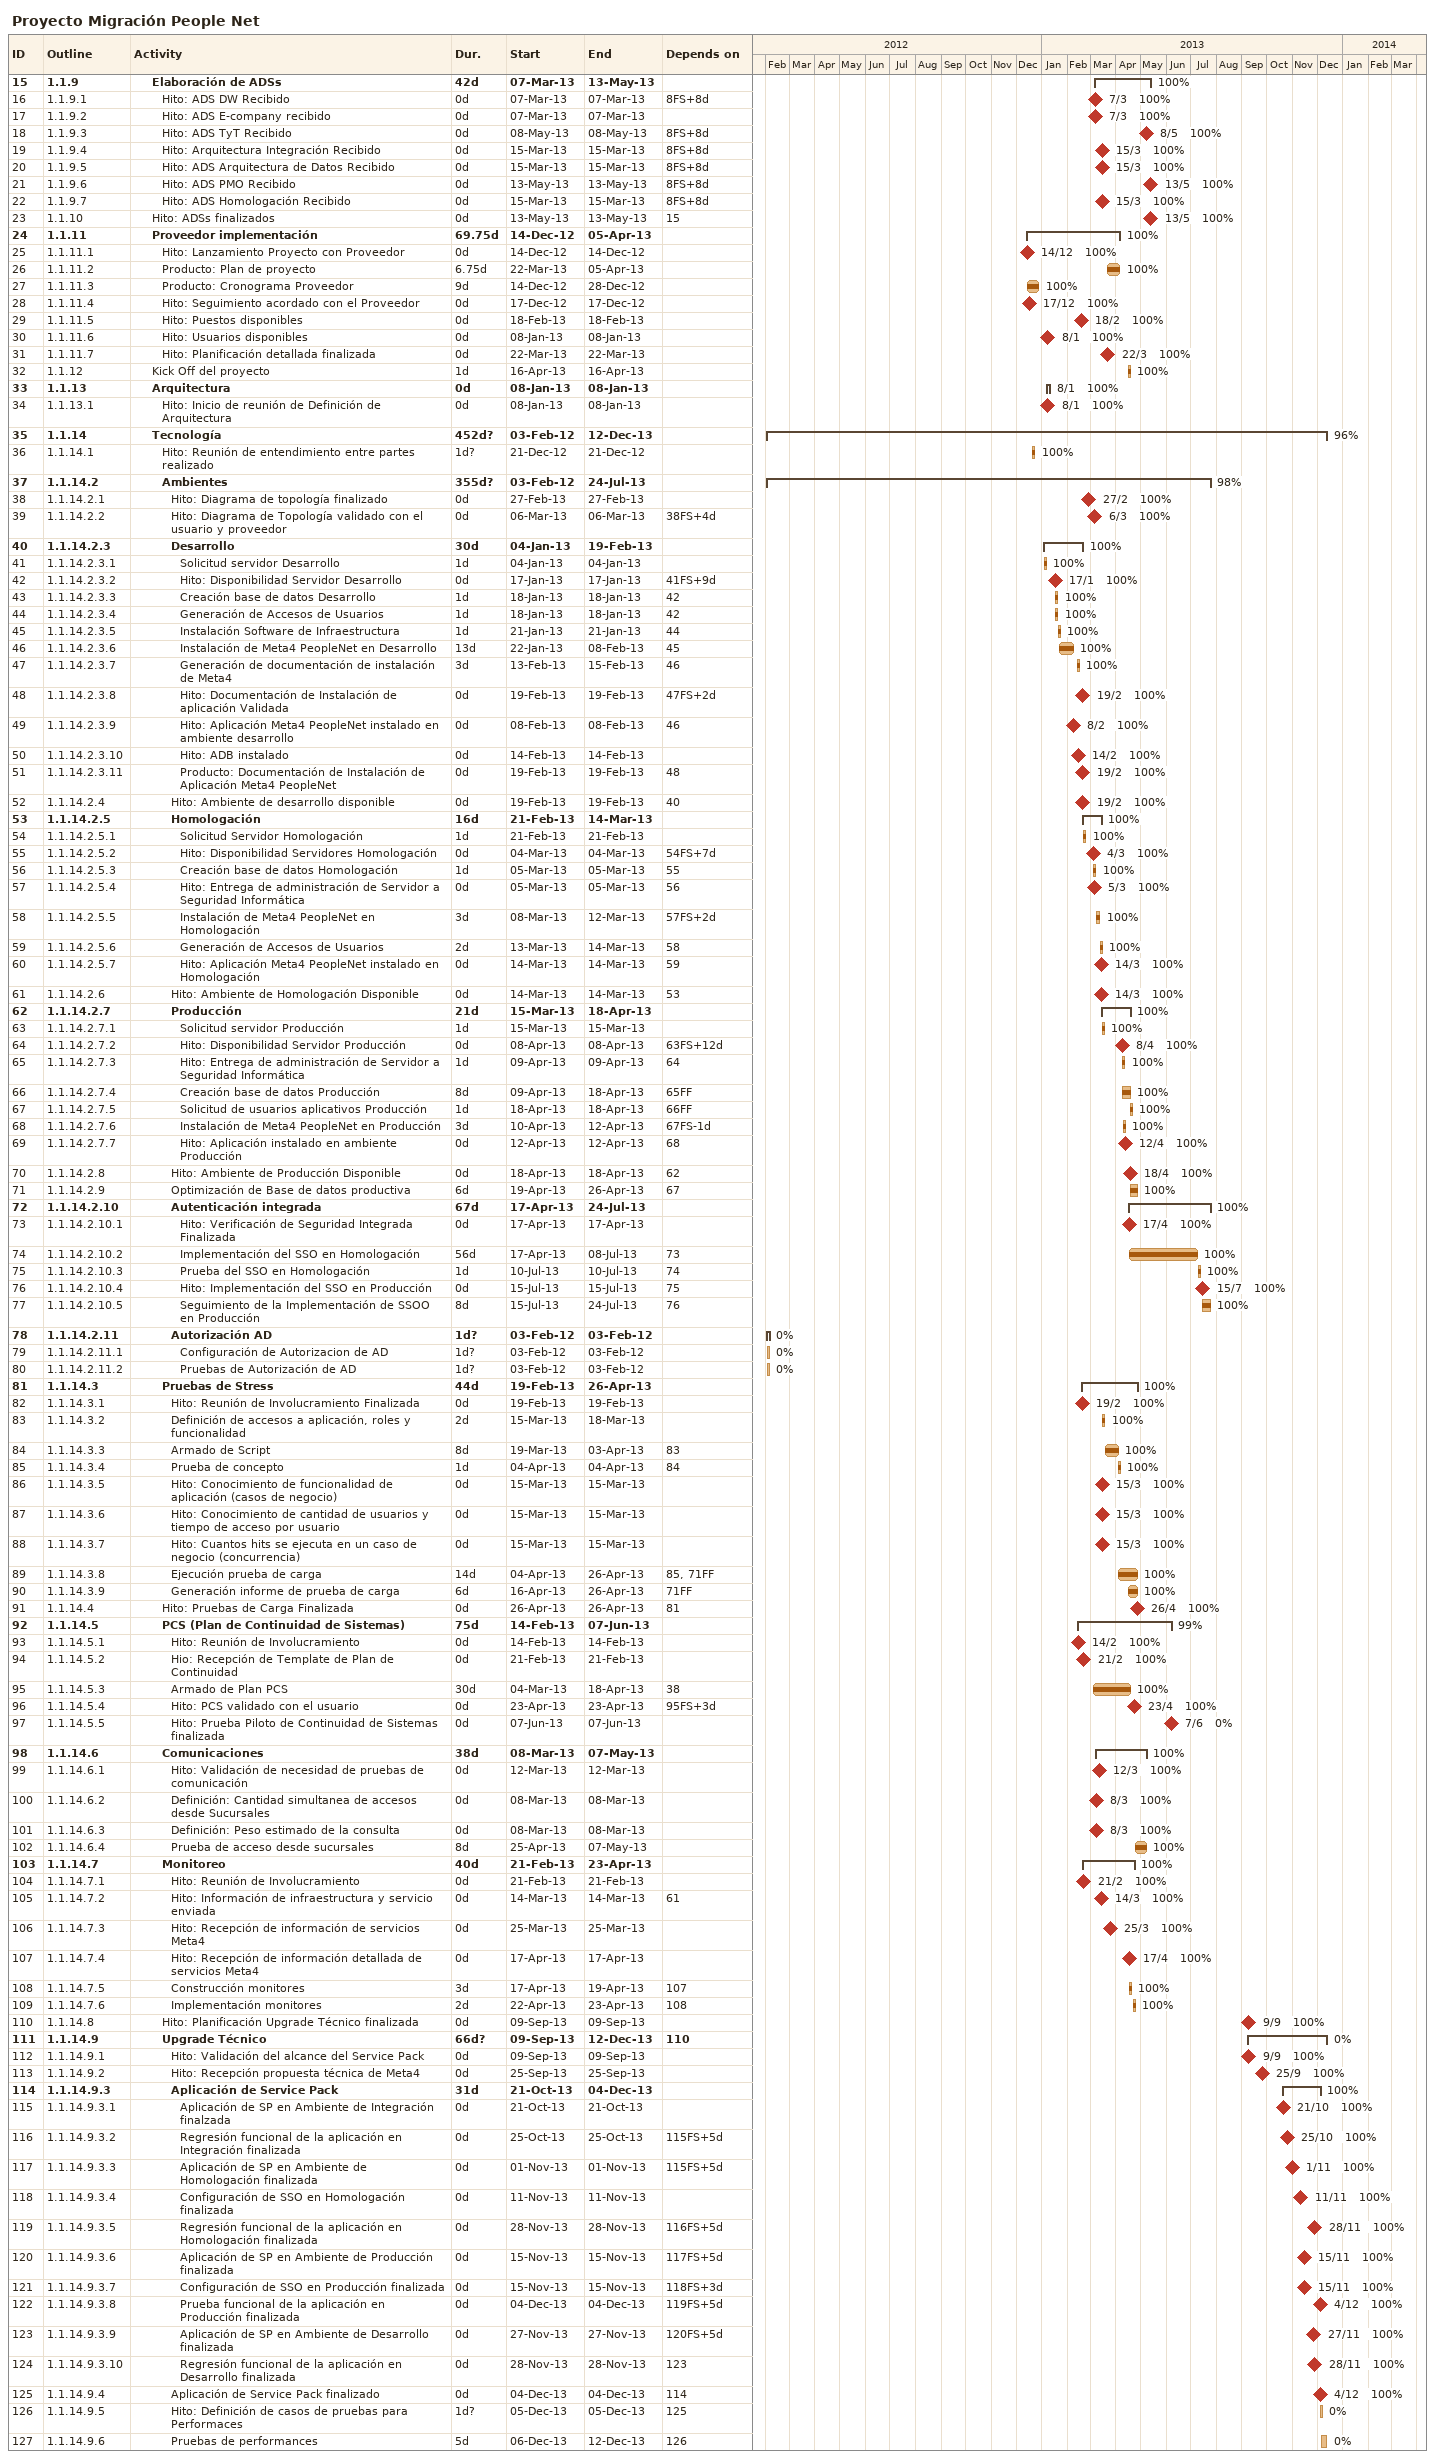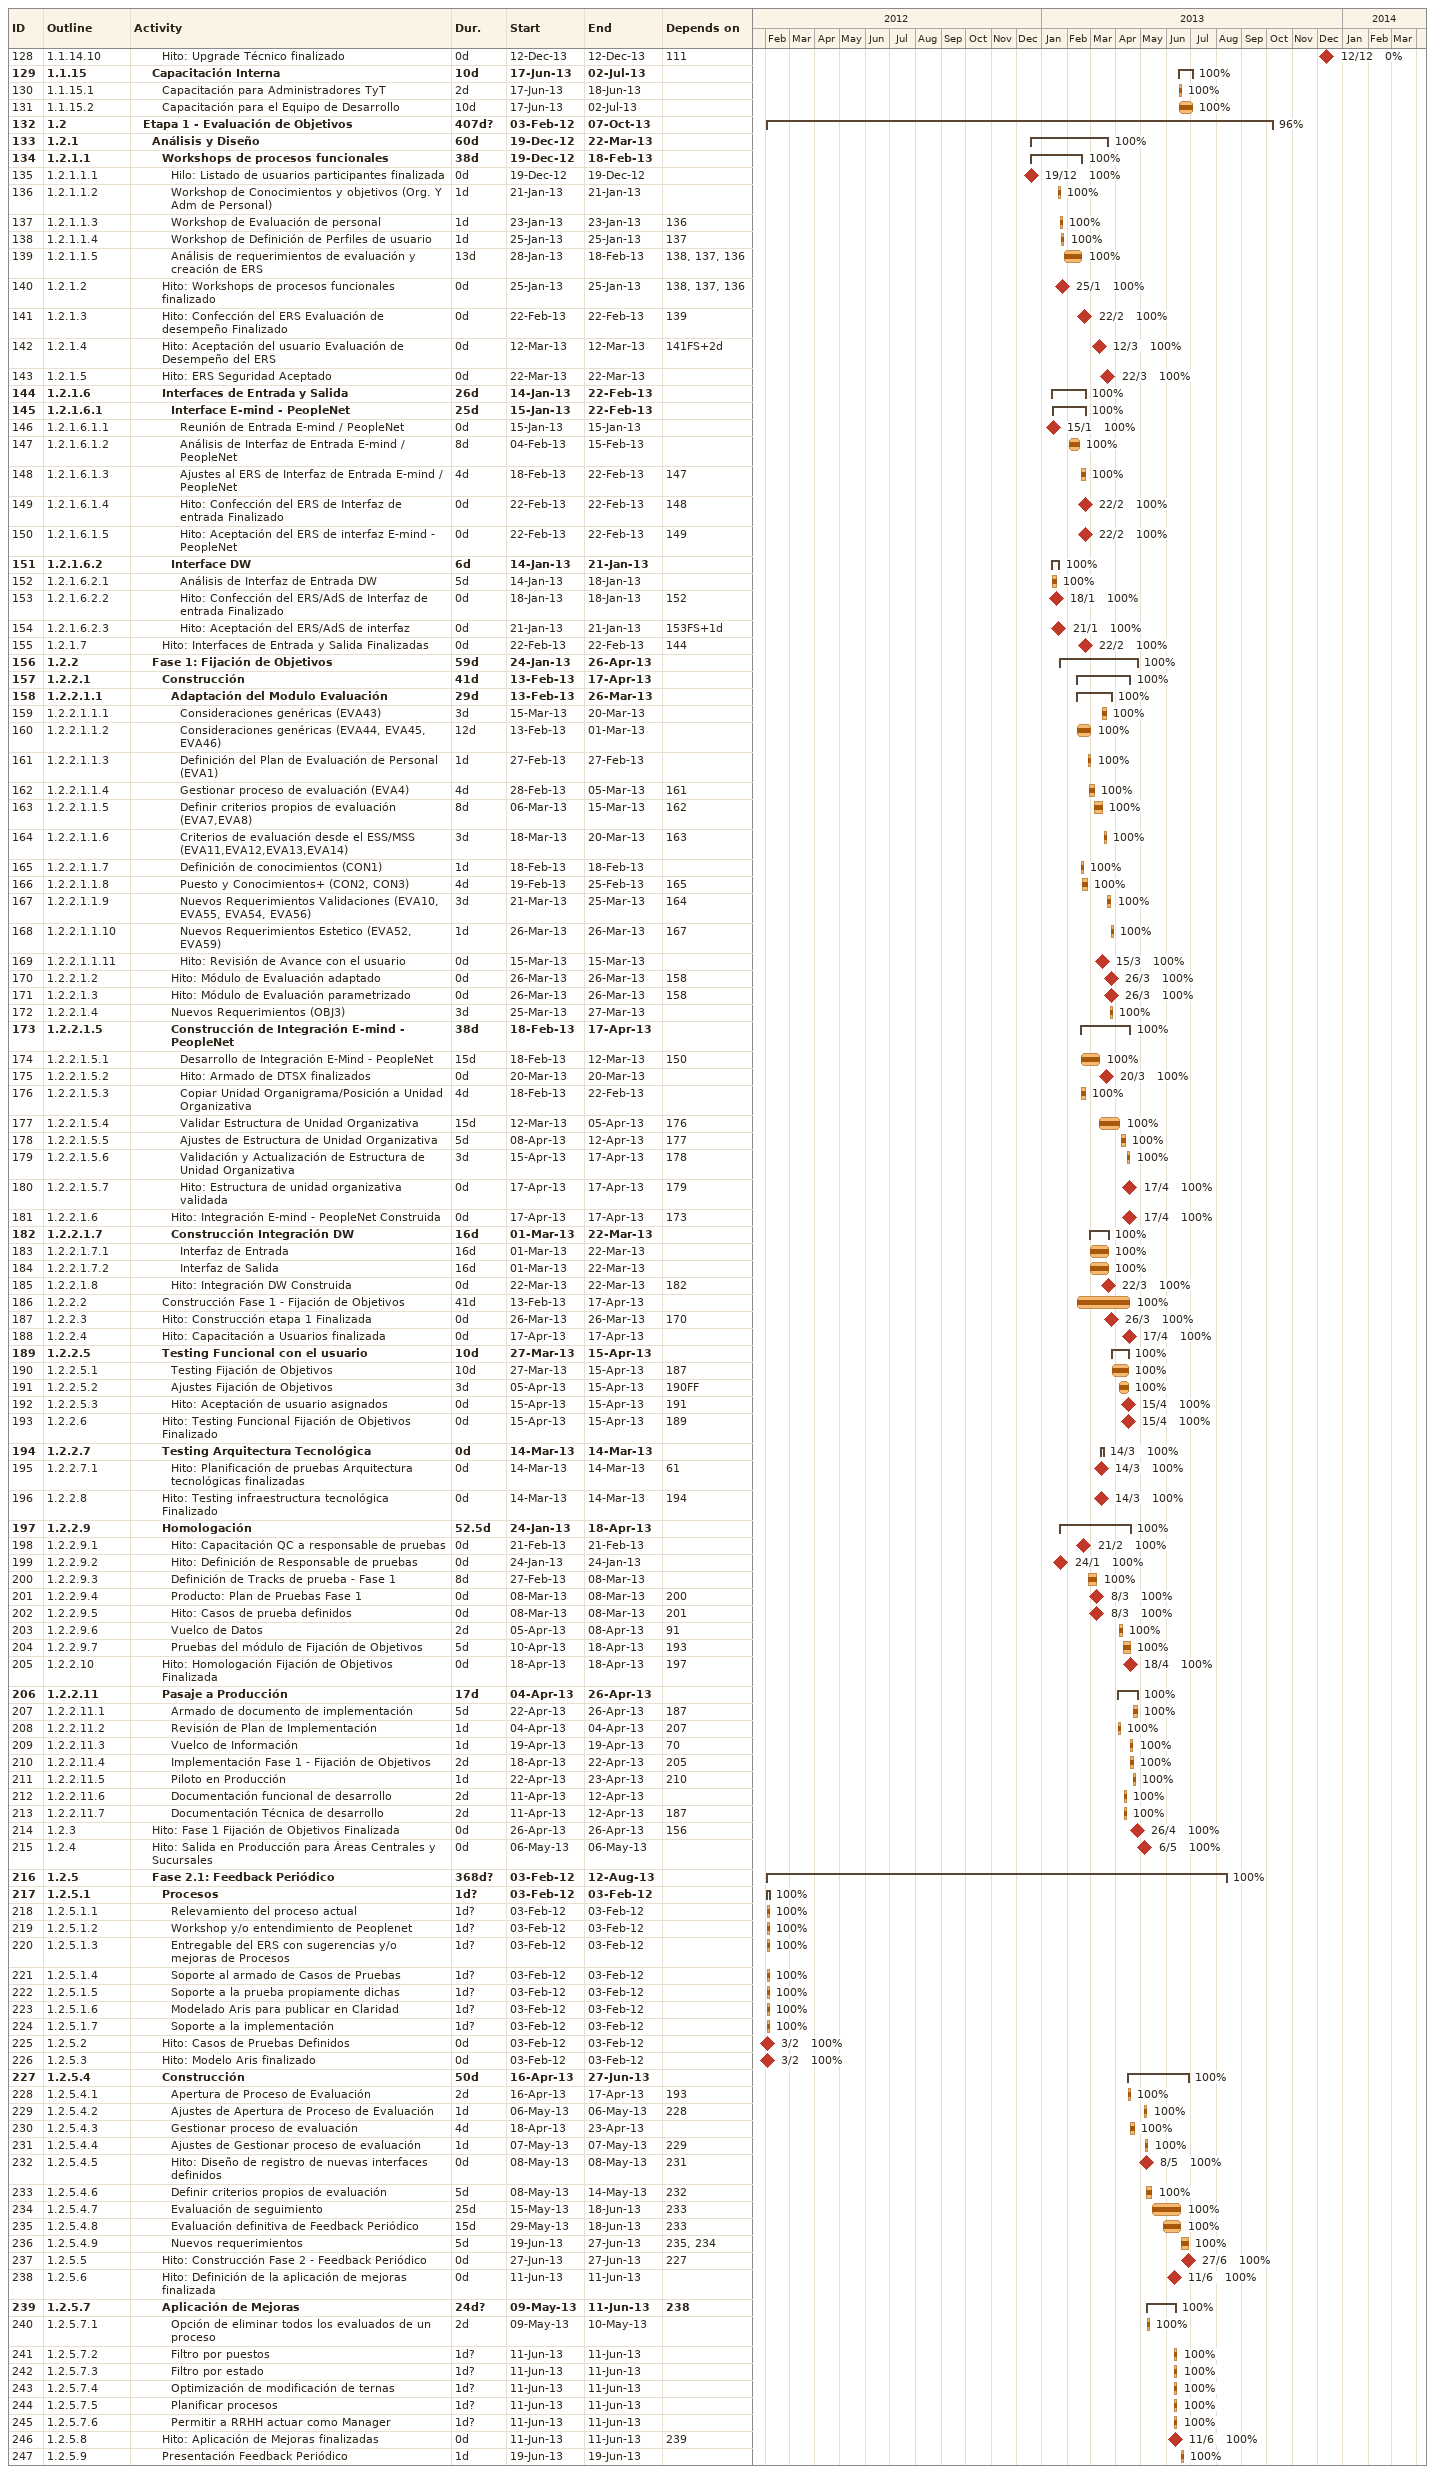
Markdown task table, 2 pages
Proyecto Migración People Net

| ID | WBS | Task | Duration | Start | Finish | Predecessors | % complete |
|---|---|---|---|---|---|---|---|
| 15 | 1.1.9 | **Elaboración de ADSs** | 42d | 2013-03-07 | 2013-05-13 |  | 100 |
| 16 | 1.1.9.1 | Hito: ADS DW Recibido | 0d | 2013-03-07 | 2013-03-07 | 8FS+8d | 100 |
| 17 | 1.1.9.2 | Hito: ADS E-company recibido | 0d | 2013-03-07 | 2013-03-07 |  | 100 |
| 18 | 1.1.9.3 | Hito: ADS TyT Recibido | 0d | 2013-05-08 | 2013-05-08 | 8FS+8d | 100 |
| 19 | 1.1.9.4 | Hito: Arquitectura Integración Recibido | 0d | 2013-03-15 | 2013-03-15 | 8FS+8d | 100 |
| 20 | 1.1.9.5 | Hito: ADS Arquitectura de Datos Recibido | 0d | 2013-03-15 | 2013-03-15 | 8FS+8d | 100 |
| 21 | 1.1.9.6 | Hito: ADS PMO Recibido | 0d | 2013-05-13 | 2013-05-13 | 8FS+8d | 100 |
| 22 | 1.1.9.7 | Hito: ADS Homologación Recibido | 0d | 2013-03-15 | 2013-03-15 | 8FS+8d | 100 |
| 23 | 1.1.10 | Hito: ADSs finalizados | 0d | 2013-05-13 | 2013-05-13 | 15 | 100 |
| 24 | 1.1.11 | **Proveedor implementación** | 69.75d | 2012-12-14 | 2013-04-05 |  | 100 |
| 25 | 1.1.11.1 | Hito: Lanzamiento Proyecto con Proveedor | 0d | 2012-12-14 | 2012-12-14 |  | 100 |
| 26 | 1.1.11.2 | Producto: Plan de proyecto | 6.75d | 2013-03-22 | 2013-04-05 |  | 100 |
| 27 | 1.1.11.3 | Producto: Cronograma Proveedor | 9d | 2012-12-14 | 2012-12-28 |  | 100 |
| 28 | 1.1.11.4 | Hito: Seguimiento acordado con el Proveedor | 0d | 2012-12-17 | 2012-12-17 |  | 100 |
| 29 | 1.1.11.5 | Hito: Puestos disponibles | 0d | 2013-02-18 | 2013-02-18 |  | 100 |
| 30 | 1.1.11.6 | Hito: Usuarios disponibles | 0d | 2013-01-08 | 2013-01-08 |  | 100 |
| 31 | 1.1.11.7 | Hito: Planificación detallada finalizada | 0d | 2013-03-22 | 2013-03-22 |  | 100 |
| 32 | 1.1.12 | Kick Off del proyecto | 1d | 2013-04-16 | 2013-04-16 |  | 100 |
| 33 | 1.1.13 | **Arquitectura** | 0d | 2013-01-08 | 2013-01-08 |  | 100 |
| 34 | 1.1.13.1 | Hito: Inicio de reunión de Definición de Arquitectura | 0d | 2013-01-08 | 2013-01-08 |  | 100 |
| 35 | 1.1.14 | **Tecnología** | 452d? | 2012-02-03 | 2013-12-12 |  | 96 |
| 36 | 1.1.14.1 | Hito: Reunión de entendimiento entre partes realizado | 1d? | 2012-12-21 | 2012-12-21 |  | 100 |
| 37 | 1.1.14.2 | **Ambientes** | 355d? | 2012-02-03 | 2013-07-24 |  | 98 |
| 38 | 1.1.14.2.1 | Hito: Diagrama de topología finalizado | 0d | 2013-02-27 | 2013-02-27 |  | 100 |
| 39 | 1.1.14.2.2 | Hito: Diagrama de Topología validado con el usuario y proveedor | 0d | 2013-03-06 | 2013-03-06 | 38FS+4d | 100 |
| 40 | 1.1.14.2.3 | **Desarrollo** | 30d | 2013-01-04 | 2013-02-19 |  | 100 |
| 41 | 1.1.14.2.3.1 | Solicitud servidor Desarrollo | 1d | 2013-01-04 | 2013-01-04 |  | 100 |
| 42 | 1.1.14.2.3.2 | Hito: Disponibilidad Servidor Desarrollo | 0d | 2013-01-17 | 2013-01-17 | 41FS+9d | 100 |
| 43 | 1.1.14.2.3.3 | Creación base de datos Desarrollo | 1d | 2013-01-18 | 2013-01-18 | 42 | 100 |
| 44 | 1.1.14.2.3.4 | Generación de Accesos de Usuarios | 1d | 2013-01-18 | 2013-01-18 | 42 | 100 |
| 45 | 1.1.14.2.3.5 | Instalación Software de Infraestructura | 1d | 2013-01-21 | 2013-01-21 | 44 | 100 |
| 46 | 1.1.14.2.3.6 | Instalación de Meta4 PeopleNet en Desarrollo | 13d | 2013-01-22 | 2013-02-08 | 45 | 100 |
| 47 | 1.1.14.2.3.7 | Generación de documentación de instalación de Meta4 | 3d | 2013-02-13 | 2013-02-15 | 46 | 100 |
| 48 | 1.1.14.2.3.8 | Hito: Documentación de Instalación de aplicación Validada | 0d | 2013-02-19 | 2013-02-19 | 47FS+2d | 100 |
| 49 | 1.1.14.2.3.9 | Hito: Aplicación Meta4 PeopleNet instalado en ambiente desarrollo | 0d | 2013-02-08 | 2013-02-08 | 46 | 100 |
| 50 | 1.1.14.2.3.10 | Hito: ADB instalado | 0d | 2013-02-14 | 2013-02-14 |  | 100 |
| 51 | 1.1.14.2.3.11 | Producto: Documentación de Instalación de Aplicación Meta4 PeopleNet | 0d | 2013-02-19 | 2013-02-19 | 48 | 100 |
| 52 | 1.1.14.2.4 | Hito: Ambiente de desarrollo disponible | 0d | 2013-02-19 | 2013-02-19 | 40 | 100 |
| 53 | 1.1.14.2.5 | **Homologación** | 16d | 2013-02-21 | 2013-03-14 |  | 100 |
| 54 | 1.1.14.2.5.1 | Solicitud Servidor Homologación | 1d | 2013-02-21 | 2013-02-21 |  | 100 |
| 55 | 1.1.14.2.5.2 | Hito: Disponibilidad Servidores Homologación | 0d | 2013-03-04 | 2013-03-04 | 54FS+7d | 100 |
| 56 | 1.1.14.2.5.3 | Creación base de datos Homologación | 1d | 2013-03-05 | 2013-03-05 | 55 | 100 |
| 57 | 1.1.14.2.5.4 | Hito: Entrega de administración de Servidor a Seguridad Informática | 0d | 2013-03-05 | 2013-03-05 | 56 | 100 |
| 58 | 1.1.14.2.5.5 | Instalación de Meta4 PeopleNet en Homologación | 3d | 2013-03-08 | 2013-03-12 | 57FS+2d | 100 |
| 59 | 1.1.14.2.5.6 | Generación de Accesos de Usuarios | 2d | 2013-03-13 | 2013-03-14 | 58 | 100 |
| 60 | 1.1.14.2.5.7 | Hito: Aplicación Meta4 PeopleNet instalado en Homologación | 0d | 2013-03-14 | 2013-03-14 | 59 | 100 |
| 61 | 1.1.14.2.6 | Hito: Ambiente de Homologación Disponible | 0d | 2013-03-14 | 2013-03-14 | 53 | 100 |
| 62 | 1.1.14.2.7 | **Producción** | 21d | 2013-03-15 | 2013-04-18 |  | 100 |
| 63 | 1.1.14.2.7.1 | Solicitud servidor Producción | 1d | 2013-03-15 | 2013-03-15 |  | 100 |
| 64 | 1.1.14.2.7.2 | Hito: Disponibilidad Servidor Producción | 0d | 2013-04-08 | 2013-04-08 | 63FS+12d | 100 |
| 65 | 1.1.14.2.7.3 | Hito: Entrega de administración de Servidor a Seguridad Informática | 1d | 2013-04-09 | 2013-04-09 | 64 | 100 |
| 66 | 1.1.14.2.7.4 | Creación base de datos Producción | 8d | 2013-04-09 | 2013-04-18 | 65FF | 100 |
| 67 | 1.1.14.2.7.5 | Solicitud de usuarios aplicativos Producción | 1d | 2013-04-18 | 2013-04-18 | 66FF | 100 |
| 68 | 1.1.14.2.7.6 | Instalación de Meta4 PeopleNet en Producción | 3d | 2013-04-10 | 2013-04-12 | 67FS-1d | 100 |
| 69 | 1.1.14.2.7.7 | Hito: Aplicación instalado en ambiente Producción | 0d | 2013-04-12 | 2013-04-12 | 68 | 100 |
| 70 | 1.1.14.2.8 | Hito: Ambiente de Producción Disponible | 0d | 2013-04-18 | 2013-04-18 | 62 | 100 |
| 71 | 1.1.14.2.9 | Optimización de Base de datos productiva | 6d | 2013-04-19 | 2013-04-26 | 67 | 100 |
| 72 | 1.1.14.2.10 | **Autenticación integrada** | 67d | 2013-04-17 | 2013-07-24 |  | 100 |
| 73 | 1.1.14.2.10.1 | Hito: Verificación de Seguridad Integrada Finalizada | 0d | 2013-04-17 | 2013-04-17 |  | 100 |
| 74 | 1.1.14.2.10.2 | Implementación del SSO en Homologación | 56d | 2013-04-17 | 2013-07-08 | 73 | 100 |
| 75 | 1.1.14.2.10.3 | Prueba del SSO en Homologación | 1d | 2013-07-10 | 2013-07-10 | 74 | 100 |
| 76 | 1.1.14.2.10.4 | Hito: Implementación del SSO en Producción | 0d | 2013-07-15 | 2013-07-15 | 75 | 100 |
| 77 | 1.1.14.2.10.5 | Seguimiento de la Implementación de SSOO en Producción | 8d | 2013-07-15 | 2013-07-24 | 76 | 100 |
| 78 | 1.1.14.2.11 | **Autorización AD** | 1d? | 2012-02-03 | 2012-02-03 |  | 0 |
| 79 | 1.1.14.2.11.1 | Configuración de Autorizacion de AD | 1d? | 2012-02-03 | 2012-02-03 |  | 0 |
| 80 | 1.1.14.2.11.2 | Pruebas de Autorización de AD | 1d? | 2012-02-03 | 2012-02-03 |  | 0 |
| 81 | 1.1.14.3 | **Pruebas de Stress** | 44d | 2013-02-19 | 2013-04-26 |  | 100 |
| 82 | 1.1.14.3.1 | Hito: Reunión de Involucramiento Finalizada | 0d | 2013-02-19 | 2013-02-19 |  | 100 |
| 83 | 1.1.14.3.2 | Definición de accesos a aplicación, roles y funcionalidad | 2d | 2013-03-15 | 2013-03-18 |  | 100 |
| 84 | 1.1.14.3.3 | Armado de Script | 8d | 2013-03-19 | 2013-04-03 | 83 | 100 |
| 85 | 1.1.14.3.4 | Prueba de concepto | 1d | 2013-04-04 | 2013-04-04 | 84 | 100 |
| 86 | 1.1.14.3.5 | Hito: Conocimiento de funcionalidad de aplicación (casos de negocio) | 0d | 2013-03-15 | 2013-03-15 |  | 100 |
| 87 | 1.1.14.3.6 | Hito: Conocimiento de cantidad de usuarios y tiempo de acceso por usuario | 0d | 2013-03-15 | 2013-03-15 |  | 100 |
| 88 | 1.1.14.3.7 | Hito: Cuantos hits se ejecuta en un caso de negocio (concurrencia) | 0d | 2013-03-15 | 2013-03-15 |  | 100 |
| 89 | 1.1.14.3.8 | Ejecución prueba de carga | 14d | 2013-04-04 | 2013-04-26 | 85, 71FF | 100 |
| 90 | 1.1.14.3.9 | Generación informe de prueba de carga | 6d | 2013-04-16 | 2013-04-26 | 71FF | 100 |
| 91 | 1.1.14.4 | Hito: Pruebas de Carga Finalizada | 0d | 2013-04-26 | 2013-04-26 | 81 | 100 |
| 92 | 1.1.14.5 | **PCS (Plan de Continuidad de Sistemas)** | 75d | 2013-02-14 | 2013-06-07 |  | 99 |
| 93 | 1.1.14.5.1 | Hito: Reunión de Involucramiento | 0d | 2013-02-14 | 2013-02-14 |  | 100 |
| 94 | 1.1.14.5.2 | Hio: Recepción de Template de Plan de Continuidad | 0d | 2013-02-21 | 2013-02-21 |  | 100 |
| 95 | 1.1.14.5.3 | Armado de Plan PCS | 30d | 2013-03-04 | 2013-04-18 | 38 | 100 |
| 96 | 1.1.14.5.4 | Hito: PCS validado con el usuario | 0d | 2013-04-23 | 2013-04-23 | 95FS+3d | 100 |
| 97 | 1.1.14.5.5 | Hito: Prueba Piloto de Continuidad de Sistemas finalizada | 0d | 2013-06-07 | 2013-06-07 |  | 0 |
| 98 | 1.1.14.6 | **Comunicaciones** | 38d | 2013-03-08 | 2013-05-07 |  | 100 |
| 99 | 1.1.14.6.1 | Hito: Validación de necesidad de pruebas de comunicación | 0d | 2013-03-12 | 2013-03-12 |  | 100 |
| 100 | 1.1.14.6.2 | Definición: Cantidad simultanea de accesos desde Sucursales | 0d | 2013-03-08 | 2013-03-08 |  | 100 |
| 101 | 1.1.14.6.3 | Definición: Peso estimado de la consulta | 0d | 2013-03-08 | 2013-03-08 |  | 100 |
| 102 | 1.1.14.6.4 | Prueba de acceso desde sucursales | 8d | 2013-04-25 | 2013-05-07 |  | 100 |
| 103 | 1.1.14.7 | **Monitoreo** | 40d | 2013-02-21 | 2013-04-23 |  | 100 |
| 104 | 1.1.14.7.1 | Hito: Reunión de Involucramiento | 0d | 2013-02-21 | 2013-02-21 |  | 100 |
| 105 | 1.1.14.7.2 | Hito: Información de infraestructura y servicio enviada | 0d | 2013-03-14 | 2013-03-14 | 61 | 100 |
| 106 | 1.1.14.7.3 | Hito: Recepción de información de servicios Meta4 | 0d | 2013-03-25 | 2013-03-25 |  | 100 |
| 107 | 1.1.14.7.4 | Hito: Recepción de información detallada de servicios Meta4 | 0d | 2013-04-17 | 2013-04-17 |  | 100 |
| 108 | 1.1.14.7.5 | Construcción monitores | 3d | 2013-04-17 | 2013-04-19 | 107 | 100 |
| 109 | 1.1.14.7.6 | Implementación monitores | 2d | 2013-04-22 | 2013-04-23 | 108 | 100 |
| 110 | 1.1.14.8 | Hito: Planificación Upgrade Técnico finalizada | 0d | 2013-09-09 | 2013-09-09 |  | 100 |
| 111 | 1.1.14.9 | **Upgrade Técnico** | 66d? | 2013-09-09 | 2013-12-12 | 110 | 0 |
| 112 | 1.1.14.9.1 | Hito: Validación del alcance del Service Pack | 0d | 2013-09-09 | 2013-09-09 |  | 100 |
| 113 | 1.1.14.9.2 | Hito: Recepción propuesta técnica de Meta4 | 0d | 2013-09-25 | 2013-09-25 |  | 100 |
| 114 | 1.1.14.9.3 | **Aplicación de Service Pack** | 31d | 2013-10-21 | 2013-12-04 |  | 100 |
| 115 | 1.1.14.9.3.1 | Aplicación de SP en Ambiente de Integración finalzada | 0d | 2013-10-21 | 2013-10-21 |  | 100 |
| 116 | 1.1.14.9.3.2 | Regresión funcional de la aplicación en Integración finalizada | 0d | 2013-10-25 | 2013-10-25 | 115FS+5d | 100 |
| 117 | 1.1.14.9.3.3 | Aplicación de SP en Ambiente de Homologación finalizada | 0d | 2013-11-01 | 2013-11-01 | 115FS+5d | 100 |
| 118 | 1.1.14.9.3.4 | Configuración de SSO en Homologación finalizada | 0d | 2013-11-11 | 2013-11-11 |  | 100 |
| 119 | 1.1.14.9.3.5 | Regresión funcional de la aplicación en Homologación finalizada | 0d | 2013-11-28 | 2013-11-28 | 116FS+5d | 100 |
| 120 | 1.1.14.9.3.6 | Aplicación de SP en Ambiente de Producción finalizada | 0d | 2013-11-15 | 2013-11-15 | 117FS+5d | 100 |
| 121 | 1.1.14.9.3.7 | Configuración de SSO en Producción finalizada | 0d | 2013-11-15 | 2013-11-15 | 118FS+3d | 100 |
| 122 | 1.1.14.9.3.8 | Prueba funcional de la aplicación en Producción finalizada | 0d | 2013-12-04 | 2013-12-04 | 119FS+5d | 100 |
| 123 | 1.1.14.9.3.9 | Aplicación de SP en Ambiente de Desarrollo finalizada | 0d | 2013-11-27 | 2013-11-27 | 120FS+5d | 100 |
| 124 | 1.1.14.9.3.10 | Regresión funcional de la aplicación en Desarrollo finalizada | 0d | 2013-11-28 | 2013-11-28 | 123 | 100 |
| 125 | 1.1.14.9.4 | Aplicación de Service Pack finalizado | 0d | 2013-12-04 | 2013-12-04 | 114 | 100 |
| 126 | 1.1.14.9.5 | Hito: Definición de casos de pruebas para Performaces | 1d? | 2013-12-05 | 2013-12-05 | 125 | 0 |
| 127 | 1.1.14.9.6 | Pruebas de performances | 5d | 2013-12-06 | 2013-12-12 | 126 | 0 |
| 128 | 1.1.14.10 | Hito: Upgrade Técnico finalizado | 0d | 2013-12-12 | 2013-12-12 | 111 | 0 |
| 129 | 1.1.15 | **Capacitación Interna** | 10d | 2013-06-17 | 2013-07-02 |  | 100 |
| 130 | 1.1.15.1 | Capacitación para Administradores TyT | 2d | 2013-06-17 | 2013-06-18 |  | 100 |
| 131 | 1.1.15.2 | Capacitación para el Equipo de Desarrollo | 10d | 2013-06-17 | 2013-07-02 |  | 100 |
| 132 | 1.2 | **Etapa 1 - Evaluación de Objetivos** | 407d? | 2012-02-03 | 2013-10-07 |  | 96 |
| 133 | 1.2.1 | **Análisis y Diseño** | 60d | 2012-12-19 | 2013-03-22 |  | 100 |
| 134 | 1.2.1.1 | **Workshops de procesos funcionales** | 38d | 2012-12-19 | 2013-02-18 |  | 100 |
| 135 | 1.2.1.1.1 | Hilo: Listado de usuarios participantes finalizada | 0d | 2012-12-19 | 2012-12-19 |  | 100 |
| 136 | 1.2.1.1.2 | Workshop de Conocimientos y objetivos (Org. Y Adm de Personal) | 1d | 2013-01-21 | 2013-01-21 |  | 100 |
| 137 | 1.2.1.1.3 | Workshop de Evaluación de personal | 1d | 2013-01-23 | 2013-01-23 | 136 | 100 |
| 138 | 1.2.1.1.4 | Workshop de Definición de Perfiles de usuario | 1d | 2013-01-25 | 2013-01-25 | 137 | 100 |
| 139 | 1.2.1.1.5 | Análisis de requerimientos de evaluación y creación de ERS | 13d | 2013-01-28 | 2013-02-18 | 138, 137, 136 | 100 |
| 140 | 1.2.1.2 | Hito: Workshops de procesos funcionales finalizado | 0d | 2013-01-25 | 2013-01-25 | 138, 137, 136 | 100 |
| 141 | 1.2.1.3 | Hito: Confección del ERS Evaluación de desempeño Finalizado | 0d | 2013-02-22 | 2013-02-22 | 139 | 100 |
| 142 | 1.2.1.4 | Hito: Aceptación del usuario Evaluación de Desempeño del ERS | 0d | 2013-03-12 | 2013-03-12 | 141FS+2d | 100 |
| 143 | 1.2.1.5 | Hito: ERS Seguridad Aceptado | 0d | 2013-03-22 | 2013-03-22 |  | 100 |
| 144 | 1.2.1.6 | **Interfaces de Entrada y Salida** | 26d | 2013-01-14 | 2013-02-22 |  | 100 |
| 145 | 1.2.1.6.1 | **Interface E-mind - PeopleNet** | 25d | 2013-01-15 | 2013-02-22 |  | 100 |
| 146 | 1.2.1.6.1.1 | Reunión de Entrada E-mind / PeopleNet | 0d | 2013-01-15 | 2013-01-15 |  | 100 |
| 147 | 1.2.1.6.1.2 | Análisis de Interfaz de Entrada E-mind / PeopleNet | 8d | 2013-02-04 | 2013-02-15 |  | 100 |
| 148 | 1.2.1.6.1.3 | Ajustes al ERS de Interfaz de Entrada E-mind / PeopleNet | 4d | 2013-02-18 | 2013-02-22 | 147 | 100 |
| 149 | 1.2.1.6.1.4 | Hito: Confección del ERS de Interfaz de entrada Finalizado | 0d | 2013-02-22 | 2013-02-22 | 148 | 100 |
| 150 | 1.2.1.6.1.5 | Hito: Aceptación del ERS de interfaz E-mind - PeopleNet | 0d | 2013-02-22 | 2013-02-22 | 149 | 100 |
| 151 | 1.2.1.6.2 | **Interface DW** | 6d | 2013-01-14 | 2013-01-21 |  | 100 |
| 152 | 1.2.1.6.2.1 | Análisis de Interfaz de Entrada DW | 5d | 2013-01-14 | 2013-01-18 |  | 100 |
| 153 | 1.2.1.6.2.2 | Hito: Confección del ERS/AdS de Interfaz de entrada Finalizado | 0d | 2013-01-18 | 2013-01-18 | 152 | 100 |
| 154 | 1.2.1.6.2.3 | Hito: Aceptación del ERS/AdS de interfaz | 0d | 2013-01-21 | 2013-01-21 | 153FS+1d | 100 |
| 155 | 1.2.1.7 | Hito: Interfaces de Entrada y Salida Finalizadas | 0d | 2013-02-22 | 2013-02-22 | 144 | 100 |
| 156 | 1.2.2 | **Fase 1: Fijación de Objetivos** | 59d | 2013-01-24 | 2013-04-26 |  | 100 |
| 157 | 1.2.2.1 | **Construcción** | 41d | 2013-02-13 | 2013-04-17 |  | 100 |
| 158 | 1.2.2.1.1 | **Adaptación del Modulo Evaluación** | 29d | 2013-02-13 | 2013-03-26 |  | 100 |
| 159 | 1.2.2.1.1.1 | Consideraciones genéricas (EVA43) | 3d | 2013-03-15 | 2013-03-20 |  | 100 |
| 160 | 1.2.2.1.1.2 | Consideraciones genéricas (EVA44, EVA45, EVA46) | 12d | 2013-02-13 | 2013-03-01 |  | 100 |
| 161 | 1.2.2.1.1.3 | Definición del Plan de Evaluación de Personal (EVA1) | 1d | 2013-02-27 | 2013-02-27 |  | 100 |
| 162 | 1.2.2.1.1.4 | Gestionar proceso de evaluación (EVA4) | 4d | 2013-02-28 | 2013-03-05 | 161 | 100 |
| 163 | 1.2.2.1.1.5 | Definir criterios propios de evaluación (EVA7,EVA8) | 8d | 2013-03-06 | 2013-03-15 | 162 | 100 |
| 164 | 1.2.2.1.1.6 | Criterios de evaluación desde el ESS/MSS (EVA11,EVA12,EVA13,EVA14) | 3d | 2013-03-18 | 2013-03-20 | 163 | 100 |
| 165 | 1.2.2.1.1.7 | Definición de conocimientos (CON1) | 1d | 2013-02-18 | 2013-02-18 |  | 100 |
| 166 | 1.2.2.1.1.8 | Puesto y Conocimientos+ (CON2, CON3) | 4d | 2013-02-19 | 2013-02-25 | 165 | 100 |
| 167 | 1.2.2.1.1.9 | Nuevos Requerimientos Validaciones (EVA10, EVA55, EVA54, EVA56) | 3d | 2013-03-21 | 2013-03-25 | 164 | 100 |
| 168 | 1.2.2.1.1.10 | Nuevos Requerimientos Estetico (EVA52, EVA59) | 1d | 2013-03-26 | 2013-03-26 | 167 | 100 |
| 169 | 1.2.2.1.1.11 | Hito: Revisión de Avance con el usuario | 0d | 2013-03-15 | 2013-03-15 |  | 100 |
| 170 | 1.2.2.1.2 | Hito: Módulo de Evaluación adaptado | 0d | 2013-03-26 | 2013-03-26 | 158 | 100 |
| 171 | 1.2.2.1.3 | Hito: Módulo de Evaluación parametrizado | 0d | 2013-03-26 | 2013-03-26 | 158 | 100 |
| 172 | 1.2.2.1.4 | Nuevos Requerimientos (OBJ3) | 3d | 2013-03-25 | 2013-03-27 |  | 100 |
| 173 | 1.2.2.1.5 | **Construcción de Integración E-mind - PeopleNet** | 38d | 2013-02-18 | 2013-04-17 |  | 100 |
| 174 | 1.2.2.1.5.1 | Desarrollo de Integración E-Mind - PeopleNet | 15d | 2013-02-18 | 2013-03-12 | 150 | 100 |
| 175 | 1.2.2.1.5.2 | Hito: Armado de DTSX finalizados | 0d | 2013-03-20 | 2013-03-20 |  | 100 |
| 176 | 1.2.2.1.5.3 | Copiar Unidad Organigrama/Posición a Unidad Organizativa | 4d | 2013-02-18 | 2013-02-22 |  | 100 |
| 177 | 1.2.2.1.5.4 | Validar Estructura de Unidad Organizativa | 15d | 2013-03-12 | 2013-04-05 | 176 | 100 |
| 178 | 1.2.2.1.5.5 | Ajustes de Estructura de Unidad Organizativa | 5d | 2013-04-08 | 2013-04-12 | 177 | 100 |
| 179 | 1.2.2.1.5.6 | Validación y Actualización de Estructura de Unidad Organizativa | 3d | 2013-04-15 | 2013-04-17 | 178 | 100 |
| 180 | 1.2.2.1.5.7 | Hito: Estructura de unidad organizativa validada | 0d | 2013-04-17 | 2013-04-17 | 179 | 100 |
| 181 | 1.2.2.1.6 | Hito: Integración E-mind - PeopleNet Construida | 0d | 2013-04-17 | 2013-04-17 | 173 | 100 |
| 182 | 1.2.2.1.7 | **Construcción Integración DW** | 16d | 2013-03-01 | 2013-03-22 |  | 100 |
| 183 | 1.2.2.1.7.1 | Interfaz de Entrada | 16d | 2013-03-01 | 2013-03-22 |  | 100 |
| 184 | 1.2.2.1.7.2 | Interfaz de Salida | 16d | 2013-03-01 | 2013-03-22 |  | 100 |
| 185 | 1.2.2.1.8 | Hito: Integración DW Construida | 0d | 2013-03-22 | 2013-03-22 | 182 | 100 |
| 186 | 1.2.2.2 | Construcción Fase 1 - Fijación de Objetivos | 41d | 2013-02-13 | 2013-04-17 |  | 100 |
| 187 | 1.2.2.3 | Hito: Construcción etapa 1 Finalizada | 0d | 2013-03-26 | 2013-03-26 | 170 | 100 |
| 188 | 1.2.2.4 | Hito: Capacitación a Usuarios finalizada | 0d | 2013-04-17 | 2013-04-17 |  | 100 |
| 189 | 1.2.2.5 | **Testing Funcional con el usuario** | 10d | 2013-03-27 | 2013-04-15 |  | 100 |
| 190 | 1.2.2.5.1 | Testing Fijación de Objetivos | 10d | 2013-03-27 | 2013-04-15 | 187 | 100 |
| 191 | 1.2.2.5.2 | Ajustes Fijación de Objetivos | 3d | 2013-04-05 | 2013-04-15 | 190FF | 100 |
| 192 | 1.2.2.5.3 | Hito: Aceptación de usuario asignados | 0d | 2013-04-15 | 2013-04-15 | 191 | 100 |
| 193 | 1.2.2.6 | Hito: Testing Funcional Fijación de Objetivos Finalizado | 0d | 2013-04-15 | 2013-04-15 | 189 | 100 |
| 194 | 1.2.2.7 | **Testing Arquitectura Tecnológica** | 0d | 2013-03-14 | 2013-03-14 |  | 100 |
| 195 | 1.2.2.7.1 | Hito: Planificación de pruebas Arquitectura tecnológicas finalizadas | 0d | 2013-03-14 | 2013-03-14 | 61 | 100 |
| 196 | 1.2.2.8 | Hito: Testing infraestructura tecnológica Finalizado | 0d | 2013-03-14 | 2013-03-14 | 194 | 100 |
| 197 | 1.2.2.9 | **Homologación** | 52.5d | 2013-01-24 | 2013-04-18 |  | 100 |
| 198 | 1.2.2.9.1 | Hito: Capacitación QC a responsable de pruebas | 0d | 2013-02-21 | 2013-02-21 |  | 100 |
| 199 | 1.2.2.9.2 | Hito: Definición de Responsable de pruebas | 0d | 2013-01-24 | 2013-01-24 |  | 100 |
| 200 | 1.2.2.9.3 | Definición de Tracks de prueba - Fase 1 | 8d | 2013-02-27 | 2013-03-08 |  | 100 |
| 201 | 1.2.2.9.4 | Producto: Plan de Pruebas Fase 1 | 0d | 2013-03-08 | 2013-03-08 | 200 | 100 |
| 202 | 1.2.2.9.5 | Hito: Casos de prueba definidos | 0d | 2013-03-08 | 2013-03-08 | 201 | 100 |
| 203 | 1.2.2.9.6 | Vuelco de Datos | 2d | 2013-04-05 | 2013-04-08 | 91 | 100 |
| 204 | 1.2.2.9.7 | Pruebas del módulo de Fijación de Objetivos | 5d | 2013-04-10 | 2013-04-18 | 193 | 100 |
| 205 | 1.2.2.10 | Hito: Homologación Fijación de Objetivos Finalizada | 0d | 2013-04-18 | 2013-04-18 | 197 | 100 |
| 206 | 1.2.2.11 | **Pasaje a Producción** | 17d | 2013-04-04 | 2013-04-26 |  | 100 |
| 207 | 1.2.2.11.1 | Armado de documento de implementación | 5d | 2013-04-22 | 2013-04-26 | 187 | 100 |
| 208 | 1.2.2.11.2 | Revisión de Plan de Implementación | 1d | 2013-04-04 | 2013-04-04 | 207 | 100 |
| 209 | 1.2.2.11.3 | Vuelco de Información | 1d | 2013-04-19 | 2013-04-19 | 70 | 100 |
| 210 | 1.2.2.11.4 | Implementación Fase 1 - Fijación de Objetivos | 2d | 2013-04-18 | 2013-04-22 | 205 | 100 |
| 211 | 1.2.2.11.5 | Piloto en Producción | 1d | 2013-04-22 | 2013-04-23 | 210 | 100 |
| 212 | 1.2.2.11.6 | Documentación funcional de desarrollo | 2d | 2013-04-11 | 2013-04-12 |  | 100 |
| 213 | 1.2.2.11.7 | Documentación Técnica de desarrollo | 2d | 2013-04-11 | 2013-04-12 | 187 | 100 |
| 214 | 1.2.3 | Hito: Fase 1 Fijación de Objetivos Finalizada | 0d | 2013-04-26 | 2013-04-26 | 156 | 100 |
| 215 | 1.2.4 | Hito: Salida en Producción para Áreas Centrales y Sucursales | 0d | 2013-05-06 | 2013-05-06 |  | 100 |
| 216 | 1.2.5 | **Fase 2.1: Feedback Periódico** | 368d? | 2012-02-03 | 2013-08-12 |  | 100 |
| 217 | 1.2.5.1 | **Procesos** | 1d? | 2012-02-03 | 2012-02-03 |  | 100 |
| 218 | 1.2.5.1.1 | Relevamiento del proceso actual | 1d? | 2012-02-03 | 2012-02-03 |  | 100 |
| 219 | 1.2.5.1.2 | Workshop y/o entendimiento de Peoplenet | 1d? | 2012-02-03 | 2012-02-03 |  | 100 |
| 220 | 1.2.5.1.3 | Entregable del ERS con sugerencias y/o mejoras de Procesos | 1d? | 2012-02-03 | 2012-02-03 |  | 100 |
| 221 | 1.2.5.1.4 | Soporte al armado de Casos de Pruebas | 1d? | 2012-02-03 | 2012-02-03 |  | 100 |
| 222 | 1.2.5.1.5 | Soporte a la prueba propiamente dichas | 1d? | 2012-02-03 | 2012-02-03 |  | 100 |
| 223 | 1.2.5.1.6 | Modelado Aris para publicar en Claridad | 1d? | 2012-02-03 | 2012-02-03 |  | 100 |
| 224 | 1.2.5.1.7 | Soporte a la implementación | 1d? | 2012-02-03 | 2012-02-03 |  | 100 |
| 225 | 1.2.5.2 | Hito: Casos de Pruebas Definidos | 0d | 2012-02-03 | 2012-02-03 |  | 100 |
| 226 | 1.2.5.3 | Hito: Modelo Aris finalizado | 0d | 2012-02-03 | 2012-02-03 |  | 100 |
| 227 | 1.2.5.4 | **Construcción** | 50d | 2013-04-16 | 2013-06-27 |  | 100 |
| 228 | 1.2.5.4.1 | Apertura de Proceso de Evaluación | 2d | 2013-04-16 | 2013-04-17 | 193 | 100 |
| 229 | 1.2.5.4.2 | Ajustes de Apertura de Proceso de Evaluación | 1d | 2013-05-06 | 2013-05-06 | 228 | 100 |
| 230 | 1.2.5.4.3 | Gestionar proceso de evaluación | 4d | 2013-04-18 | 2013-04-23 |  | 100 |
| 231 | 1.2.5.4.4 | Ajustes de Gestionar proceso de evaluación | 1d | 2013-05-07 | 2013-05-07 | 229 | 100 |
| 232 | 1.2.5.4.5 | Hito: Diseño de registro de nuevas interfaces definidos | 0d | 2013-05-08 | 2013-05-08 | 231 | 100 |
| 233 | 1.2.5.4.6 | Definir criterios propios de evaluación | 5d | 2013-05-08 | 2013-05-14 | 232 | 100 |
| 234 | 1.2.5.4.7 | Evaluación de seguimiento | 25d | 2013-05-15 | 2013-06-18 | 233 | 100 |
| 235 | 1.2.5.4.8 | Evaluación definitiva de Feedback Periódico | 15d | 2013-05-29 | 2013-06-18 | 233 | 100 |
| 236 | 1.2.5.4.9 | Nuevos requerimientos | 5d | 2013-06-19 | 2013-06-27 | 235, 234 | 100 |
| 237 | 1.2.5.5 | Hito: Construcción Fase 2 - Feedback Periódico | 0d | 2013-06-27 | 2013-06-27 | 227 | 100 |
| 238 | 1.2.5.6 | Hito: Definición de la aplicación de mejoras finalizada | 0d | 2013-06-11 | 2013-06-11 |  | 100 |
| 239 | 1.2.5.7 | **Aplicación de Mejoras** | 24d? | 2013-05-09 | 2013-06-11 | 238 | 100 |
| 240 | 1.2.5.7.1 | Opción de eliminar todos los evaluados de un proceso | 2d | 2013-05-09 | 2013-05-10 |  | 100 |
| 241 | 1.2.5.7.2 | Filtro por puestos | 1d? | 2013-06-11 | 2013-06-11 |  | 100 |
| 242 | 1.2.5.7.3 | Filtro por estado | 1d? | 2013-06-11 | 2013-06-11 |  | 100 |
| 243 | 1.2.5.7.4 | Optimización de modificación de ternas | 1d? | 2013-06-11 | 2013-06-11 |  | 100 |
| 244 | 1.2.5.7.5 | Planificar procesos | 1d? | 2013-06-11 | 2013-06-11 |  | 100 |
| 245 | 1.2.5.7.6 | Permitir a RRHH actuar como Manager | 1d? | 2013-06-11 | 2013-06-11 |  | 100 |
| 246 | 1.2.5.8 | Hito: Aplicación de Mejoras finalizadas | 0d | 2013-06-11 | 2013-06-11 | 239 | 100 |
| 247 | 1.2.5.9 | Presentación Feedback Periódico | 1d | 2013-06-19 | 2013-06-19 |  | 100 |
